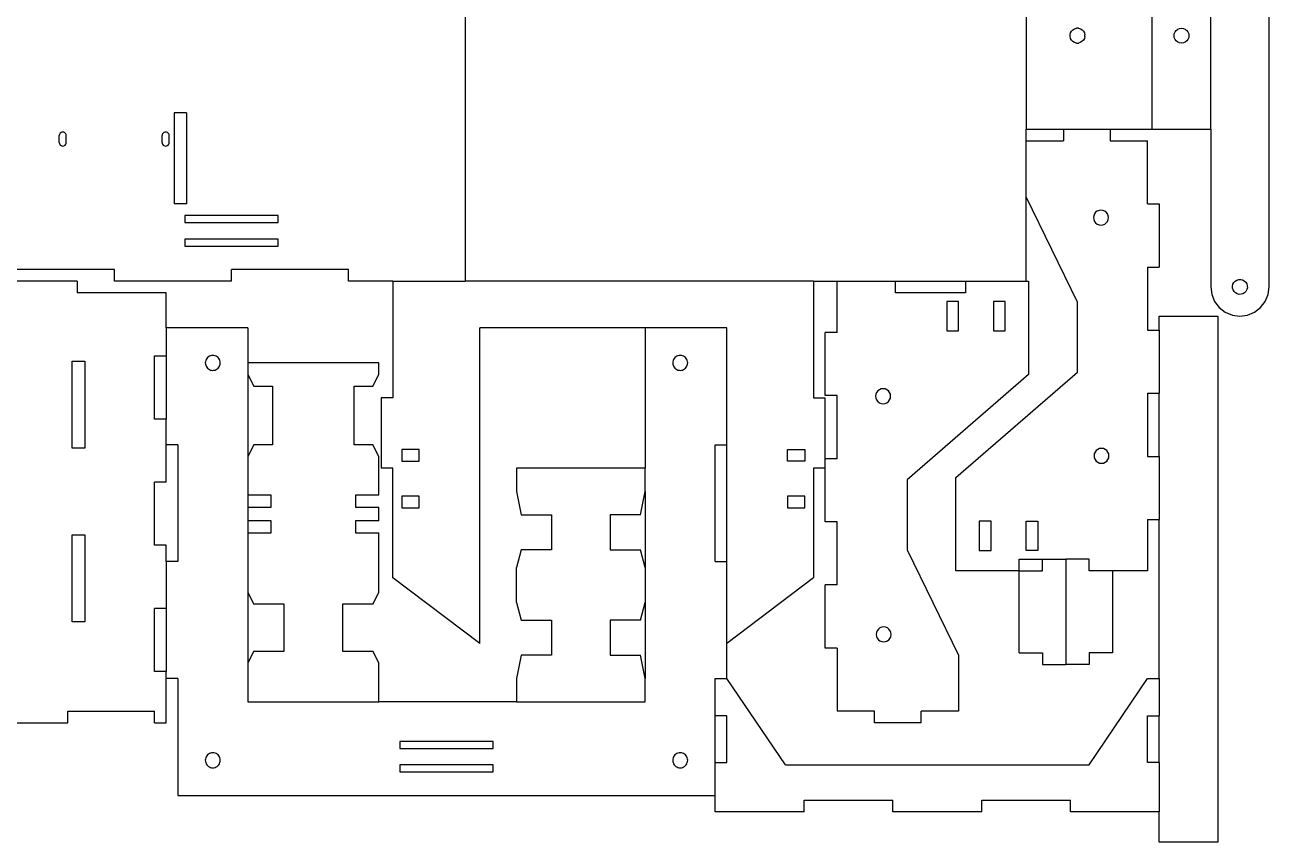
# Model space of a CAD drawing. Extents: x -1052 to 479, y -429 to 486.
# Drawn here: x -53 to 479, y -429 to -80 of the extents above; entities that cross this region are included whole.
import ezdxf

# ---------------------------------------------------------------- set-up
doc = ezdxf.new("R2010")
doc.units = 0
doc.layers.get('0').update_dxf_attribs({"linetype": 'CONTINUOUS'})

msp = doc.modelspace()

# ---------------------------------------------------------------- linework, layer by layer
for p, q in [((375.32, 155.73), (375.32, -124.27)), ((454.32, -124.27), (454.32, 103.23)), ((479.32, -191.77), (479.32, 103.23)), ((429.32, -124.27), (429.32, 0.73)), ((135.32, -69.27), (135.32, -189.27)), ((394.14, -84.67), (394.15, -83.83)), ((394.36, -85.48), (394.14, -84.67)), ((394.15, -83.83), (394.37, -83.03)), ((394.37, -83.03), (394.79, -82.31)), ((394.79, -82.31), (395.38, -81.72)), ((395.38, -81.72), (396.11, -81.3)), ((396.11, -81.3), (396.92, -81.09)), ((397.75, -81.1), (396.92, -81.09)), ((397.75, -81.1), (398.56, -81.32)), ((398.56, -81.32), (399.28, -81.74)), ((399.28, -81.74), (399.87, -82.33)), ((399.87, -82.33), (400.28, -83.06)), ((400.49, -84.7), (400.27, -85.5)), ((400.28, -83.06), (400.49, -83.86)), ((400.49, -84.7), (400.49, -83.86)), ((438.62, -84.27), (438.73, -83.44)), ((438.73, -85.09), (438.62, -84.27)), ((438.73, -83.44), (439.05, -82.67)), ((439.05, -85.87), (438.73, -85.09)), ((439.05, -82.67), (439.56, -82)), ((439.56, -82), (440.22, -81.49)), ((440.22, -81.49), (440.99, -81.18)), ((440.99, -81.18), (441.82, -81.07)), ((441.82, -81.07), (442.65, -81.18)), ((442.65, -81.18), (443.42, -81.49)), ((443.42, -81.49), (444.08, -82)), ((444.08, -82), (444.59, -82.67)), ((444.59, -82.67), (444.91, -83.44)), ((444.91, -85.09), (444.59, -85.87)), ((444.91, -83.44), (445.02, -84.27)), ((445.02, -84.27), (444.91, -85.09)), ((394.77, -86.2), (394.36, -85.48)), ((395.36, -86.8), (394.77, -86.2)), ((396.08, -87.22), (395.36, -86.8)), ((396.89, -87.44), (396.08, -87.22)), ((396.89, -87.44), (397.72, -87.44)), ((398.53, -87.23), (397.72, -87.44)), ((399.25, -86.81), (398.53, -87.23)), ((399.85, -86.23), (399.25, -86.81)), ((400.27, -85.5), (399.85, -86.23)), ((439.56, -86.53), (439.05, -85.87)), ((440.22, -87.04), (439.56, -86.53)), ((440.99, -87.36), (440.22, -87.04)), ((441.82, -87.47), (440.99, -87.36)), ((442.65, -87.36), (441.82, -87.47)), ((443.42, -87.04), (442.65, -87.36)), ((444.08, -86.53), (443.42, -87.04)), ((444.59, -85.87), (444.08, -86.53)), ((10.72, -117.27), (10.72, -156.27)), ((16.12, -117.27), (10.72, -117.27)), ((16.12, -117.27), (16.12, -156.27)), ((-38.31, -126.61), (-38.36, -127)), ((-38.36, -130), (-38.36, -127)), ((-38.16, -126.25), (-38.31, -126.61)), ((-37.92, -125.94), (-38.16, -126.25)), ((-37.61, -125.7), (-37.92, -125.94)), ((-37.25, -125.55), (-37.61, -125.7)), ((-36.86, -125.5), (-37.25, -125.55)), ((-36.47, -125.55), (-36.86, -125.5)), ((-36.11, -125.7), (-36.47, -125.55)), ((-35.8, -125.94), (-36.11, -125.7)), ((-35.56, -126.25), (-35.8, -125.94)), ((-35.41, -126.61), (-35.56, -126.25)), ((-35.36, -127), (-35.41, -126.61)), ((-35.36, -130), (-35.36, -127)), ((5.69, -126.61), (5.64, -127)), ((5.64, -130), (5.64, -127)), ((5.84, -126.25), (5.69, -126.61)), ((6.08, -125.94), (5.84, -126.25)), ((6.39, -125.7), (6.08, -125.94)), ((6.75, -125.55), (6.39, -125.7)), ((7.14, -125.5), (6.75, -125.55)), ((7.53, -125.55), (7.14, -125.5)), ((7.89, -125.7), (7.53, -125.55)), ((8.2, -125.94), (7.89, -125.7)), ((8.44, -126.25), (8.2, -125.94)), ((8.59, -126.61), (8.44, -126.25)), ((8.64, -127), (8.59, -126.61)), ((8.64, -130), (8.64, -127)), ((375.32, -129.27), (375.32, -124.27)), ((375.32, -124.27), (391.32, -124.27)), ((391.32, -124.27), (411.32, -124.27)), ((391.32, -124.27), (391.32, -129.27)), ((411.32, -124.27), (411.32, -129.27)), ((411.32, -124.27), (429.32, -124.27)), ((429.32, -124.27), (454.32, -124.27)), ((454.32, -124.27), (454.32, -191.77)), ((-38.36, -130), (-38.31, -130.39)), ((-38.31, -130.39), (-38.16, -130.75)), ((-38.16, -130.75), (-37.92, -131.06)), ((-37.92, -131.06), (-37.61, -131.3)), ((-37.61, -131.3), (-37.25, -131.45)), ((-37.25, -131.45), (-36.86, -131.5)), ((-36.86, -131.5), (-36.47, -131.45)), ((-36.47, -131.45), (-36.11, -131.3)), ((-36.11, -131.3), (-35.8, -131.06)), ((-35.8, -131.06), (-35.56, -130.75)), ((-35.56, -130.75), (-35.41, -130.39)), ((-35.41, -130.39), (-35.36, -130)), ((5.64, -130), (5.69, -130.39)), ((5.69, -130.39), (5.84, -130.75)), ((5.84, -130.75), (6.08, -131.06)), ((6.08, -131.06), (6.39, -131.3)), ((6.39, -131.3), (6.75, -131.45)), ((6.75, -131.45), (7.14, -131.5)), ((7.14, -131.5), (7.53, -131.45)), ((7.53, -131.45), (7.89, -131.3)), ((7.89, -131.3), (8.2, -131.06)), ((8.2, -131.06), (8.44, -130.75)), ((8.44, -130.75), (8.59, -130.39)), ((8.59, -130.39), (8.64, -130)), ((375.32, -153.27), (375.32, -129.27)), ((375.32, -129.27), (391.32, -129.27)), ((411.32, -129.27), (427.32, -129.27)), ((427.32, -156.27), (427.32, -129.27)), ((375.32, -189.27), (375.32, -153.27)), ((397.32, -198.27), (375.32, -153.27)), ((16.12, -156.27), (10.72, -156.27)), ((405.76, -159.34), (405.1, -159.85)), ((406.53, -159.02), (405.76, -159.34)), ((407.36, -158.91), (406.53, -159.02)), ((408.19, -159.02), (407.36, -158.91)), ((408.96, -159.34), (408.19, -159.02)), ((409.63, -159.85), (408.96, -159.34)), ((427.32, -156.27), (432.32, -156.27)), ((432.32, -156.27), (432.32, -183.27)), ((15.32, -161.27), (15.32, -164.27)), ((55.32, -161.27), (15.32, -161.27)), ((15.32, -164.27), (55.32, -164.27)), ((55.32, -164.27), (55.32, -161.27)), ((404.27, -161.28), (404.16, -162.11)), ((404.16, -162.11), (404.27, -162.94)), ((404.59, -160.51), (404.27, -161.28)), ((404.27, -162.94), (404.59, -163.71)), ((405.1, -159.85), (404.59, -160.51)), ((404.59, -163.71), (405.1, -164.37)), ((405.1, -164.37), (405.76, -164.88)), ((405.76, -164.88), (406.53, -165.2)), ((408.19, -165.2), (408.96, -164.88)), ((408.96, -164.88), (409.63, -164.37)), ((410.13, -160.51), (409.63, -159.85)), ((409.63, -164.37), (410.13, -163.71)), ((410.45, -161.28), (410.13, -160.51)), ((410.13, -163.71), (410.45, -162.94)), ((410.56, -162.11), (410.45, -161.28)), ((410.45, -162.94), (410.56, -162.11)), ((406.53, -165.2), (407.36, -165.31)), ((407.36, -165.31), (408.19, -165.2)), ((15.32, -171.27), (15.32, -174.27)), ((55.32, -171.27), (15.32, -171.27)), ((15.32, -174.27), (55.32, -174.27)), ((55.32, -174.27), (55.32, -171.27)), ((-14.68, -184.27), (-64.68, -184.27)), ((-14.68, -189.27), (-14.68, -184.27)), ((85.32, -184.27), (35.32, -184.27)), ((35.32, -189.27), (35.32, -184.27)), ((85.32, -189.27), (85.32, -184.27)), ((427.32, -183.27), (427.32, -210.27)), ((427.32, -183.27), (432.32, -183.27)), ((-30.68, -189.27), (-64.68, -189.27)), ((-30.68, -189.27), (-30.68, -194.27)), ((35.32, -189.27), (-14.68, -189.27)), ((104.42, -189.27), (85.32, -189.27)), ((104.42, -189.27), (135.32, -189.27)), ((104.42, -189.27), (104.42, -239.27)), ((284.42, -189.27), (135.32, -189.27)), ((284.42, -189.27), (294.42, -189.27)), ((284.42, -189.27), (284.42, -239.27)), ((294.42, -211.27), (294.42, -189.27)), ((294.42, -189.27), (319.42, -189.27)), ((319.42, -189.27), (349.42, -189.27)), ((319.42, -194.27), (319.42, -189.27)), ((349.42, -189.27), (349.42, -194.27)), ((349.42, -189.27), (375.32, -189.27)), ((375.32, -189.27), (376.42, -189.27)), ((376.42, -189.27), (376.42, -229.27)), ((463.64, -191.42), (463.83, -190.61)), ((463.66, -192.26), (463.64, -191.42)), ((463.83, -190.61), (464.23, -189.88)), ((464.23, -189.88), (464.81, -189.27)), ((464.81, -189.27), (465.52, -188.84)), ((465.52, -188.84), (466.33, -188.6)), ((466.33, -188.6), (467.16, -188.58)), ((467.16, -188.58), (467.97, -188.78)), ((467.97, -188.78), (468.71, -189.18)), ((468.71, -189.18), (469.31, -189.76)), ((469.31, -189.76), (469.75, -190.47)), ((469.75, -190.47), (469.98, -191.27)), ((469.98, -191.27), (470, -192.11)), ((7.32, -194.27), (-30.68, -194.27)), ((7.32, -209.27), (7.32, -194.27)), ((349.42, -194.27), (319.42, -194.27)), ((454.32, -191.77), (454.74, -195)), ((454.74, -195), (455.99, -198.02)), ((463.89, -193.06), (463.66, -192.26)), ((464.33, -193.77), (463.89, -193.06)), ((464.93, -194.35), (464.33, -193.77)), ((465.66, -194.75), (464.93, -194.35)), ((466.48, -194.95), (465.66, -194.75)), ((467.31, -194.93), (466.48, -194.95)), ((468.11, -194.69), (467.31, -194.93)), ((468.83, -194.26), (468.11, -194.69)), ((469.4, -193.65), (468.83, -194.26)), ((469.8, -192.92), (469.4, -193.65)), ((470, -192.11), (469.8, -192.92)), ((477.64, -198.02), (478.89, -195)), ((478.89, -195), (479.32, -191.77)), ((341.42, -198.02), (341.42, -210.52)), ((346.42, -198.02), (341.42, -198.02)), ((346.42, -210.52), (346.42, -198.02)), ((361.42, -198.02), (361.42, -210.52)), ((366.42, -198.02), (361.42, -198.02)), ((366.42, -210.52), (366.42, -198.02)), ((397.32, -228.27), (397.32, -198.27)), ((455.99, -198.02), (457.98, -200.6)), ((457.98, -200.6), (460.57, -202.59)), ((473.07, -202.59), (475.66, -200.6)), ((475.66, -200.6), (477.64, -198.02)), ((432.32, -204.27), (457.32, -204.27)), ((432.32, -210.27), (432.32, -204.27)), ((457.32, -204.27), (457.32, -429.27)), ((460.57, -202.59), (463.58, -203.84)), ((463.58, -203.84), (466.82, -204.27)), ((466.82, -204.27), (470.05, -203.84)), ((470.05, -203.84), (473.07, -202.59)), ((42.32, -209.27), (7.32, -209.27)), ((7.32, -209.27), (7.32, -221.27)), ((42.32, -209.27), (42.32, -224.27)), ((141.52, -344.27), (141.52, -209.27)), ((212.32, -209.27), (141.52, -209.27)), ((247.32, -209.27), (212.32, -209.27)), ((212.32, -209.27), (212.32, -269.27)), ((247.32, -259.27), (247.32, -209.27)), ((289.42, -238.27), (289.42, -211.27)), ((294.42, -211.27), (289.42, -211.27)), ((341.42, -210.52), (346.42, -210.52)), ((361.42, -210.52), (366.42, -210.52)), ((427.32, -210.27), (432.32, -210.27)), ((432.32, -210.27), (432.32, -237.27)), ((-32.88, -223.5), (-27.48, -223.5)), ((-32.88, -260.68), (-32.88, -223.5)), ((-27.48, -223.5), (-27.48, -260.68)), ((2.32, -248.27), (2.32, -221.27)), ((2.32, -221.27), (7.32, -221.27)), ((7.32, -221.27), (7.32, -248.27)), ((24.28, -223.28), (24.16, -223.77)), ((24.47, -222.81), (24.28, -223.28)), ((24.73, -222.39), (24.47, -222.81)), ((25.06, -222), (24.73, -222.39)), ((25.44, -221.68), (25.06, -222)), ((25.87, -221.41), (25.44, -221.68)), ((26.33, -221.22), (25.87, -221.41)), ((26.82, -221.11), (26.33, -221.22)), ((27.32, -221.07), (26.82, -221.11)), ((27.82, -221.11), (27.32, -221.07)), ((28.31, -221.22), (27.82, -221.11)), ((28.77, -221.41), (28.31, -221.22)), ((29.2, -221.68), (28.77, -221.41)), ((29.58, -222), (29.2, -221.68)), ((29.91, -222.39), (29.58, -222)), ((30.17, -222.81), (29.91, -222.39)), ((30.36, -223.28), (30.17, -222.81)), ((30.48, -223.77), (30.36, -223.28)), ((224.28, -223.28), (224.16, -223.77)), ((224.47, -222.81), (224.28, -223.28)), ((224.73, -222.39), (224.47, -222.81)), ((225.06, -222), (224.73, -222.39)), ((225.44, -221.68), (225.06, -222)), ((225.87, -221.41), (225.44, -221.68)), ((226.33, -221.22), (225.87, -221.41)), ((226.82, -221.11), (226.33, -221.22)), ((227.32, -221.07), (226.82, -221.11)), ((227.82, -221.11), (227.32, -221.07)), ((228.31, -221.22), (227.82, -221.11)), ((228.77, -221.41), (228.31, -221.22)), ((229.2, -221.68), (228.77, -221.41)), ((229.58, -222), (229.2, -221.68)), ((229.91, -222.39), (229.58, -222)), ((230.17, -222.81), (229.91, -222.39)), ((230.36, -223.28), (230.17, -222.81)), ((230.48, -223.77), (230.36, -223.28)), ((24.16, -223.77), (24.12, -224.27)), ((24.12, -224.27), (24.16, -224.77)), ((24.16, -224.77), (24.28, -225.25)), ((24.28, -225.25), (24.47, -225.72)), ((24.47, -225.72), (24.73, -226.15)), ((24.73, -226.15), (25.06, -226.53)), ((25.06, -226.53), (25.44, -226.85)), ((25.44, -226.85), (25.87, -227.12)), ((25.87, -227.12), (26.33, -227.31)), ((26.33, -227.31), (26.82, -227.43)), ((26.82, -227.43), (27.32, -227.47)), ((27.32, -227.47), (27.82, -227.43)), ((27.82, -227.43), (28.31, -227.31)), ((28.31, -227.31), (28.77, -227.12)), ((28.77, -227.12), (29.2, -226.85)), ((29.2, -226.85), (29.58, -226.53)), ((29.58, -226.53), (29.91, -226.15)), ((29.91, -226.15), (30.17, -225.72)), ((30.17, -225.72), (30.36, -225.25)), ((30.36, -225.25), (30.48, -224.77)), ((30.52, -224.27), (30.48, -223.77)), ((30.48, -224.77), (30.52, -224.27)), ((98.32, -224.27), (42.32, -224.27)), ((42.32, -224.27), (42.32, -229.27)), ((98.32, -229.27), (98.32, -224.27)), ((224.16, -223.77), (224.12, -224.27)), ((224.12, -224.27), (224.16, -224.77)), ((224.16, -224.77), (224.28, -225.25)), ((224.28, -225.25), (224.47, -225.72)), ((224.47, -225.72), (224.73, -226.15)), ((224.73, -226.15), (225.06, -226.53)), ((225.06, -226.53), (225.44, -226.85)), ((225.44, -226.85), (225.87, -227.12)), ((225.87, -227.12), (226.33, -227.31)), ((226.33, -227.31), (226.82, -227.43)), ((226.82, -227.43), (227.32, -227.47)), ((227.32, -227.47), (227.82, -227.43)), ((227.82, -227.43), (228.31, -227.31)), ((228.31, -227.31), (228.77, -227.12)), ((228.77, -227.12), (229.2, -226.85)), ((229.2, -226.85), (229.58, -226.53)), ((229.58, -226.53), (229.91, -226.15)), ((229.91, -226.15), (230.17, -225.72)), ((230.17, -225.72), (230.36, -225.25)), ((230.36, -225.25), (230.48, -224.77)), ((230.52, -224.27), (230.48, -223.77)), ((230.48, -224.77), (230.52, -224.27)), ((345.32, -273.27), (397.32, -228.27)), ((42.32, -229.27), (44.82, -234.27)), ((42.32, -229.27), (42.32, -264.27)), ((95.82, -234.27), (98.32, -229.27)), ((376.42, -229.27), (324.42, -274.27)), ((44.82, -234.27), (52.82, -234.27)), ((52.82, -234.27), (52.82, -259.27)), ((87.82, -234.27), (95.82, -234.27)), ((87.82, -259.27), (87.82, -234.27)), ((99.42, -239.27), (99.42, -269.27)), ((104.42, -239.27), (99.42, -239.27)), ((284.42, -239.27), (289.42, -239.27)), ((294.42, -238.27), (289.42, -238.27)), ((289.42, -265.27), (289.42, -239.27)), ((294.42, -265.27), (294.42, -238.27)), ((311.05, -237.68), (310.94, -238.51)), ((310.94, -238.51), (311.05, -239.34)), ((311.37, -236.91), (311.05, -237.68)), ((311.05, -239.34), (311.37, -240.11)), ((311.88, -236.25), (311.37, -236.91)), ((312.54, -235.74), (311.88, -236.25)), ((313.32, -235.42), (312.54, -235.74)), ((314.14, -235.31), (313.32, -235.42)), ((314.97, -235.42), (314.14, -235.31)), ((315.74, -235.74), (314.97, -235.42)), ((316.41, -236.25), (315.74, -235.74)), ((316.92, -236.91), (316.41, -236.25)), ((317.24, -237.68), (316.92, -236.91)), ((316.92, -240.11), (317.24, -239.34)), ((317.34, -238.51), (317.24, -237.68)), ((317.24, -239.34), (317.34, -238.51)), ((427.32, -237.27), (427.32, -264.27)), ((427.32, -237.27), (432.32, -237.27)), ((432.32, -264.27), (432.32, -237.27)), ((311.37, -240.11), (311.88, -240.77)), ((311.88, -240.77), (312.54, -241.28)), ((312.54, -241.28), (313.32, -241.6)), ((313.32, -241.6), (314.14, -241.71)), ((314.14, -241.71), (314.97, -241.6)), ((314.97, -241.6), (315.74, -241.28)), ((315.74, -241.28), (316.41, -240.77)), ((316.41, -240.77), (316.92, -240.11)), ((7.32, -248.27), (2.32, -248.27)), ((7.32, -259.27), (7.32, -248.27)), ((-27.48, -260.68), (-32.88, -260.68)), ((12.32, -259.27), (7.32, -259.27)), ((7.32, -275.27), (7.32, -259.27)), ((12.32, -259.27), (12.32, -309.27)), ((44.82, -259.27), (42.32, -264.27)), ((52.82, -259.27), (44.82, -259.27)), ((95.82, -259.27), (87.82, -259.27)), ((98.32, -264.27), (95.82, -259.27)), ((242.32, -309.27), (242.32, -259.27)), ((242.32, -259.27), (247.32, -259.27)), ((247.32, -309.27), (247.32, -259.27)), ((407.59, -260.82), (406.77, -260.93)), ((408.42, -260.93), (407.59, -260.82)), ((42.32, -264.27), (42.32, -280.87)), ((98.32, -280.87), (98.32, -264.27)), ((108.17, -261.27), (108.17, -266.27)), ((115.67, -261.27), (108.17, -261.27)), ((115.67, -266.27), (115.67, -261.27)), ((273.17, -266.27), (273.17, -261.27)), ((273.17, -261.27), (280.67, -261.27)), ((280.67, -261.27), (280.67, -266.27)), ((294.42, -265.27), (289.42, -265.27)), ((289.42, -269.27), (289.42, -265.27)), ((404.5, -263.2), (404.39, -264.02)), ((404.39, -264.02), (404.5, -264.85)), ((404.82, -262.42), (404.5, -263.2)), ((404.5, -264.85), (404.82, -265.62)), ((405.33, -261.76), (404.82, -262.42)), ((404.82, -265.62), (405.33, -266.29)), ((405.99, -261.25), (405.33, -261.76)), ((406.77, -260.93), (405.99, -261.25)), ((409.19, -261.25), (408.42, -260.93)), ((409.86, -261.76), (409.19, -261.25)), ((410.36, -262.42), (409.86, -261.76)), ((409.86, -266.29), (410.36, -265.62)), ((410.68, -263.2), (410.36, -262.42)), ((410.36, -265.62), (410.68, -264.85)), ((410.79, -264.02), (410.68, -263.2)), ((410.68, -264.85), (410.79, -264.02)), ((427.32, -264.27), (432.32, -264.27)), ((432.32, -264.27), (432.32, -291.27)), ((104.42, -269.27), (99.42, -269.27)), ((104.42, -316.27), (104.42, -269.27)), ((108.17, -266.27), (115.67, -266.27)), ((212.32, -269.27), (157.32, -269.27)), ((157.32, -269.27), (157.32, -279.27)), ((212.32, -279.27), (212.32, -269.27)), ((280.67, -266.27), (273.17, -266.27)), ((289.42, -269.27), (284.42, -269.27)), ((284.42, -269.27), (284.42, -316.27)), ((289.42, -292.27), (289.42, -269.27)), ((405.33, -266.29), (405.99, -266.79)), ((405.99, -266.79), (406.77, -267.11)), ((406.77, -267.11), (407.59, -267.22)), ((407.59, -267.22), (408.42, -267.11)), ((408.42, -267.11), (409.19, -266.79)), ((409.19, -266.79), (409.86, -266.29)), ((2.32, -302.27), (2.32, -275.27)), ((7.32, -275.27), (2.32, -275.27)), ((324.42, -274.27), (324.42, -304.27)), ((345.32, -313.27), (345.32, -273.27)), ((52.32, -280.87), (42.32, -280.87)), ((42.32, -280.87), (42.32, -285.97)), ((52.32, -285.97), (52.32, -280.87)), ((88.32, -280.87), (88.32, -285.97)), ((98.32, -280.87), (88.32, -280.87)), ((108.17, -281.27), (108.17, -286.27)), ((115.67, -281.27), (108.17, -281.27)), ((115.67, -286.27), (115.67, -281.27)), ((157.32, -279.27), (159.32, -289.27)), ((210.32, -289.27), (212.32, -279.27)), ((212.32, -279.27), (212.32, -311.77)), ((280.67, -281.27), (273.17, -281.27)), ((273.17, -281.27), (273.17, -286.27)), ((280.67, -286.27), (280.67, -281.27)), ((42.32, -285.97), (52.32, -285.97)), ((42.32, -285.97), (42.32, -291.87)), ((88.32, -285.97), (98.32, -285.97)), ((98.32, -291.87), (98.32, -285.97)), ((108.17, -286.27), (115.67, -286.27)), ((273.17, -286.27), (280.67, -286.27)), ((52.32, -291.87), (42.32, -291.87)), ((42.32, -291.87), (42.32, -296.97)), ((52.32, -296.97), (52.32, -291.87)), ((88.32, -291.87), (88.32, -296.97)), ((98.32, -291.87), (88.32, -291.87)), ((159.32, -289.27), (172.32, -289.27)), ((172.32, -289.27), (172.32, -304.27)), ((197.32, -289.27), (197.32, -304.27)), ((210.32, -289.27), (197.32, -289.27)), ((294.42, -292.27), (289.42, -292.27)), ((294.42, -319.27), (294.42, -292.27)), ((360.32, -292.02), (355.32, -292.02)), ((355.32, -292.02), (355.32, -304.52)), ((360.32, -304.52), (360.32, -292.02)), ((375.32, -292.02), (380.32, -292.02)), ((375.32, -304.52), (375.32, -292.02)), ((380.32, -292.02), (380.32, -304.52)), ((427.32, -291.27), (427.32, -313.27)), ((427.32, -291.27), (432.32, -291.27)), ((432.32, -359.27), (432.32, -291.27)), ((-32.88, -297.85), (-27.48, -297.85)), ((-32.88, -335.03), (-32.88, -297.85)), ((-27.48, -297.85), (-27.48, -335.03)), ((42.32, -296.97), (52.32, -296.97)), ((42.32, -296.97), (42.32, -322.53)), ((88.32, -296.97), (98.32, -296.97)), ((98.32, -322.53), (98.32, -296.97)), ((7.32, -302.27), (2.32, -302.27)), ((7.32, -309.27), (7.32, -302.27)), ((159.32, -304.27), (157.32, -311.77)), ((172.32, -304.27), (159.32, -304.27)), ((197.32, -304.27), (210.32, -304.27)), ((212.32, -311.77), (210.32, -304.27)), ((324.42, -304.27), (346.42, -349.27)), ((355.32, -304.52), (360.32, -304.52)), ((372.32, -308.27), (382.32, -308.27)), ((372.32, -313.27), (372.32, -308.27)), ((380.32, -304.52), (375.32, -304.52)), ((382.32, -308.27), (392.32, -308.27)), ((382.32, -313.27), (382.32, -308.27)), ((392.32, -308.27), (392.32, -353.27)), ((402.32, -308.27), (392.32, -308.27)), ((402.32, -313.27), (402.32, -308.27)), ((12.32, -309.27), (7.32, -309.27)), ((7.32, -309.27), (7.32, -329.27)), ((157.32, -326.77), (157.32, -311.77)), ((212.32, -311.77), (212.32, -326.77)), ((242.32, -309.27), (247.32, -309.27)), ((247.32, -344.27), (247.32, -309.27)), ((372.32, -313.27), (345.32, -313.27)), ((372.32, -348.27), (372.32, -313.27)), ((372.32, -313.27), (382.32, -313.27)), ((412.32, -313.27), (402.32, -313.27)), ((412.32, -313.27), (412.32, -348.27)), ((427.32, -313.27), (412.32, -313.27)), ((141.52, -344.27), (104.42, -316.27)), ((284.42, -316.27), (247.32, -344.27)), ((289.42, -346.27), (289.42, -319.27)), ((294.42, -319.27), (289.42, -319.27)), ((42.32, -322.53), (44.82, -327.53)), ((42.32, -322.53), (42.32, -352.53)), ((95.82, -327.53), (98.32, -322.53)), ((2.32, -356.27), (2.32, -329.27)), ((7.32, -329.27), (2.32, -329.27)), ((7.32, -329.27), (7.32, -356.27)), ((57.82, -327.53), (44.82, -327.53)), ((57.82, -347.53), (57.82, -327.53)), ((82.82, -327.53), (82.82, -347.53)), ((95.82, -327.53), (82.82, -327.53)), ((157.32, -326.77), (159.32, -334.27)), ((210.32, -334.27), (212.32, -326.77)), ((212.32, -326.77), (212.32, -359.27)), ((-27.48, -335.03), (-32.88, -335.03)), ((159.32, -334.27), (172.32, -334.27)), ((172.32, -334.27), (172.32, -349.27)), ((197.32, -334.27), (197.32, -349.27)), ((210.32, -334.27), (197.32, -334.27)), ((311.28, -339.6), (311.17, -340.42)), ((311.17, -340.42), (311.28, -341.25)), ((311.6, -338.82), (311.28, -339.6)), ((312.11, -338.16), (311.6, -338.82)), ((312.77, -337.65), (312.11, -338.16)), ((313.55, -337.33), (312.77, -337.65)), ((314.37, -337.22), (313.55, -337.33)), ((315.2, -337.33), (314.37, -337.22)), ((315.97, -337.65), (315.2, -337.33)), ((316.64, -338.16), (315.97, -337.65)), ((317.15, -338.82), (316.64, -338.16)), ((317.47, -339.6), (317.15, -338.82)), ((317.57, -340.42), (317.47, -339.6)), ((317.47, -341.25), (317.57, -340.42)), ((247.32, -359.27), (247.32, -344.27)), ((311.28, -341.25), (311.6, -342.02)), ((311.6, -342.02), (312.11, -342.69)), ((312.11, -342.69), (312.77, -343.19)), ((312.77, -343.19), (313.55, -343.51)), ((313.55, -343.51), (314.37, -343.62)), ((314.37, -343.62), (315.2, -343.51)), ((315.2, -343.51), (315.97, -343.19)), ((315.97, -343.19), (316.64, -342.69)), ((316.64, -342.69), (317.15, -342.02)), ((317.15, -342.02), (317.47, -341.25)), ((44.82, -347.53), (42.32, -352.53)), ((44.82, -347.53), (57.82, -347.53)), ((82.82, -347.53), (95.82, -347.53)), ((98.32, -352.53), (95.82, -347.53)), ((159.32, -349.27), (157.32, -359.27)), ((172.32, -349.27), (159.32, -349.27)), ((197.32, -349.27), (210.32, -349.27)), ((212.32, -359.27), (210.32, -349.27)), ((294.42, -346.27), (289.42, -346.27)), ((294.42, -346.27), (294.42, -373.27)), ((346.42, -349.27), (346.42, -373.27)), ((372.32, -348.27), (382.32, -348.27)), ((382.32, -348.27), (382.32, -353.27)), ((412.32, -348.27), (402.32, -348.27)), ((402.32, -348.27), (402.32, -353.27)), ((7.32, -356.27), (2.32, -356.27)), ((7.32, -359.27), (7.32, -356.27)), ((42.32, -352.53), (42.32, -369.27)), ((98.32, -369.27), (98.32, -352.53)), ((382.32, -353.27), (392.32, -353.27)), ((402.32, -353.27), (392.32, -353.27)), ((12.32, -359.27), (7.32, -359.27)), ((7.32, -378.27), (7.32, -359.27)), ((12.32, -359.27), (12.32, -409.27)), ((157.32, -359.27), (157.32, -369.27)), ((212.32, -369.27), (212.32, -359.27)), ((242.32, -359.27), (247.32, -359.27)), ((242.32, -375.27), (242.32, -359.27)), ((272.32, -396.27), (247.32, -359.27)), ((402.32, -396.27), (427.32, -359.27)), ((427.32, -359.27), (432.32, -359.27)), ((432.32, -359.27), (432.32, -375.27)), ((42.32, -369.27), (98.32, -369.27)), ((157.32, -369.27), (98.32, -369.27)), ((157.32, -369.27), (212.32, -369.27)), ((-34.78, -373.27), (2.32, -373.27)), ((-34.78, -378.27), (-34.78, -373.27)), ((2.32, -378.27), (2.32, -373.27)), ((242.32, -395.27), (242.32, -375.27)), ((247.32, -375.27), (242.32, -375.27)), ((247.32, -395.27), (247.32, -375.27)), ((310.42, -373.27), (294.42, -373.27)), ((310.42, -378.27), (310.42, -373.27)), ((346.42, -373.27), (330.42, -373.27)), ((330.42, -378.27), (330.42, -373.27)), ((427.32, -375.27), (432.32, -375.27)), ((427.32, -395.27), (427.32, -375.27)), ((432.32, -395.27), (432.32, -375.27)), ((-102.68, -378.27), (-34.78, -378.27)), ((2.32, -378.27), (7.32, -378.27)), ((330.42, -378.27), (310.42, -378.27)), ((107.32, -386.27), (107.32, -389.27)), ((147.32, -386.27), (107.32, -386.27)), ((147.32, -389.27), (147.32, -386.27)), ((24.16, -393.77), (24.12, -394.27)), ((24.28, -393.28), (24.16, -393.77)), ((24.47, -392.81), (24.28, -393.28)), ((24.73, -392.39), (24.47, -392.81)), ((25.06, -392), (24.73, -392.39)), ((25.44, -391.68), (25.06, -392)), ((25.87, -391.41), (25.44, -391.68)), ((26.33, -391.22), (25.87, -391.41)), ((26.82, -391.11), (26.33, -391.22)), ((27.32, -391.07), (26.82, -391.11)), ((27.82, -391.11), (27.32, -391.07)), ((28.31, -391.22), (27.82, -391.11)), ((28.77, -391.41), (28.31, -391.22)), ((29.2, -391.68), (28.77, -391.41)), ((29.58, -392), (29.2, -391.68)), ((29.91, -392.39), (29.58, -392)), ((30.17, -392.81), (29.91, -392.39)), ((30.36, -393.28), (30.17, -392.81)), ((30.48, -393.77), (30.36, -393.28)), ((30.52, -394.27), (30.48, -393.77)), ((107.32, -389.27), (147.32, -389.27)), ((224.16, -393.77), (224.12, -394.27)), ((224.28, -393.28), (224.16, -393.77)), ((224.47, -392.81), (224.28, -393.28)), ((224.73, -392.39), (224.47, -392.81)), ((225.06, -392), (224.73, -392.39)), ((225.44, -391.68), (225.06, -392)), ((225.87, -391.41), (225.44, -391.68)), ((226.33, -391.22), (225.87, -391.41)), ((226.82, -391.11), (226.33, -391.22)), ((227.32, -391.07), (226.82, -391.11)), ((227.82, -391.11), (227.32, -391.07)), ((228.31, -391.22), (227.82, -391.11)), ((228.77, -391.41), (228.31, -391.22)), ((229.2, -391.68), (228.77, -391.41)), ((229.58, -392), (229.2, -391.68)), ((229.91, -392.39), (229.58, -392)), ((230.17, -392.81), (229.91, -392.39)), ((230.36, -393.28), (230.17, -392.81)), ((230.48, -393.77), (230.36, -393.28)), ((230.52, -394.27), (230.48, -393.77)), ((24.12, -394.27), (24.16, -394.77)), ((24.16, -394.77), (24.28, -395.25)), ((24.28, -395.25), (24.47, -395.72)), ((24.47, -395.72), (24.73, -396.15)), ((24.73, -396.15), (25.06, -396.53)), ((25.06, -396.53), (25.44, -396.85)), ((25.44, -396.85), (25.87, -397.12)), ((25.87, -397.12), (26.33, -397.31)), ((26.33, -397.31), (26.82, -397.43)), ((26.82, -397.43), (27.32, -397.47)), ((27.32, -397.47), (27.82, -397.43)), ((27.82, -397.43), (28.31, -397.31)), ((28.31, -397.31), (28.77, -397.12)), ((28.77, -397.12), (29.2, -396.85)), ((29.2, -396.85), (29.58, -396.53)), ((29.58, -396.53), (29.91, -396.15)), ((29.91, -396.15), (30.17, -395.72)), ((30.17, -395.72), (30.36, -395.25)), ((30.36, -395.25), (30.48, -394.77)), ((30.48, -394.77), (30.52, -394.27)), ((107.32, -396.27), (107.32, -399.27)), ((147.32, -396.27), (107.32, -396.27)), ((107.32, -399.27), (147.32, -399.27)), ((147.32, -399.27), (147.32, -396.27)), ((224.12, -394.27), (224.16, -394.77)), ((224.16, -394.77), (224.28, -395.25)), ((224.28, -395.25), (224.47, -395.72)), ((224.47, -395.72), (224.73, -396.15)), ((224.73, -396.15), (225.06, -396.53)), ((225.06, -396.53), (225.44, -396.85)), ((225.44, -396.85), (225.87, -397.12)), ((225.87, -397.12), (226.33, -397.31)), ((226.33, -397.31), (226.82, -397.43)), ((226.82, -397.43), (227.32, -397.47)), ((227.32, -397.47), (227.82, -397.43)), ((227.82, -397.43), (228.31, -397.31)), ((228.31, -397.31), (228.77, -397.12)), ((228.77, -397.12), (229.2, -396.85)), ((229.2, -396.85), (229.58, -396.53)), ((229.58, -396.53), (229.91, -396.15)), ((229.91, -396.15), (230.17, -395.72)), ((230.17, -395.72), (230.36, -395.25)), ((230.36, -395.25), (230.48, -394.77)), ((230.48, -394.77), (230.52, -394.27)), ((242.32, -395.27), (247.32, -395.27)), ((242.32, -409.27), (242.32, -395.27)), ((272.32, -396.27), (402.32, -396.27)), ((432.32, -395.27), (427.32, -395.27)), ((432.32, -395.27), (432.32, -416.27)), ((12.32, -409.27), (242.32, -409.27)), ((242.32, -416.27), (242.32, -409.27)), ((280.32, -416.27), (280.32, -411.27)), ((280.32, -411.27), (318.32, -411.27)), ((318.32, -416.27), (318.32, -411.27)), ((356.32, -416.27), (356.32, -411.27)), ((356.32, -411.27), (394.32, -411.27)), ((394.32, -416.27), (394.32, -411.27)), ((280.32, -416.27), (242.32, -416.27)), ((356.32, -416.27), (318.32, -416.27)), ((432.32, -416.27), (394.32, -416.27)), ((432.32, -429.27), (432.32, -416.27)), ((457.32, -429.27), (432.32, -429.27))]:
    msp.add_line(p, q)

doc.saveas('drawing.dxf')
